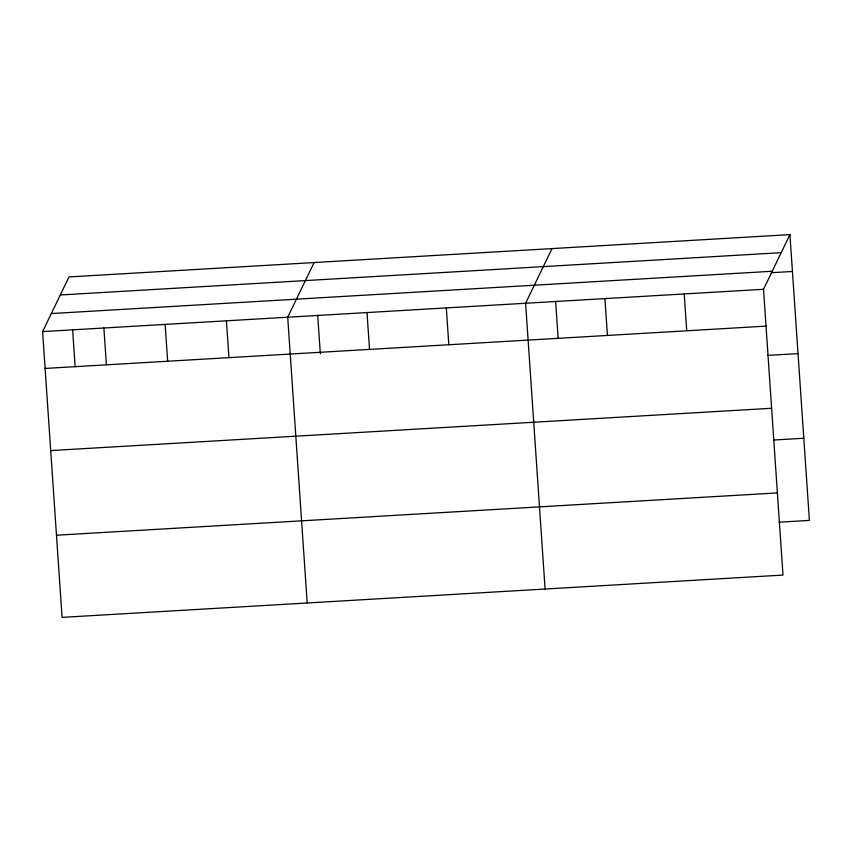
<?xml version="1.0" encoding="UTF-8"?>
<svg xmlns="http://www.w3.org/2000/svg" width="852" height="852" viewBox="0 0 852 852"><rect width="100%" height="100%" fill="white"/><g stroke="black" fill="none" stroke-linecap="round" stroke-linejoin="round"><path stroke-width="1.28" d="M789.921 234.63L763.509 289.297L782.988 575.068L62.079 617.37L42.6 331.598L69.012 276.932L789.921 234.63L809.4 520.402L779.005 522.191M314.122 262.554L287.71 317.21L307.189 602.982M552.021 248.592L525.609 303.259L545.088 589.02M60.3 294.973L781.199 252.671M51.312 313.557L772.221 271.255M771.284 272.715L792.435 271.479M42.6 331.598L763.509 289.297M45.113 368.437L766.023 326.135M767.631 355.401L798.026 353.623M50.715 450.58L771.614 408.278M773.403 440.037L803.798 438.258M56.477 535.216L777.386 492.914M684.209 293.951L686.723 330.789M604.909 298.605L607.423 335.443M555.611 301.331L558.145 338.436M446.31 307.902L448.823 344.751M367.01 312.556L369.523 349.405M317.711 315.293L320.331 353.718M226.43 320.81L228.943 357.648M165.15 324.399L167.663 361.248M103.88 327.999L106.394 364.837M72.612 329.671L75.136 366.775"/></g></svg>
